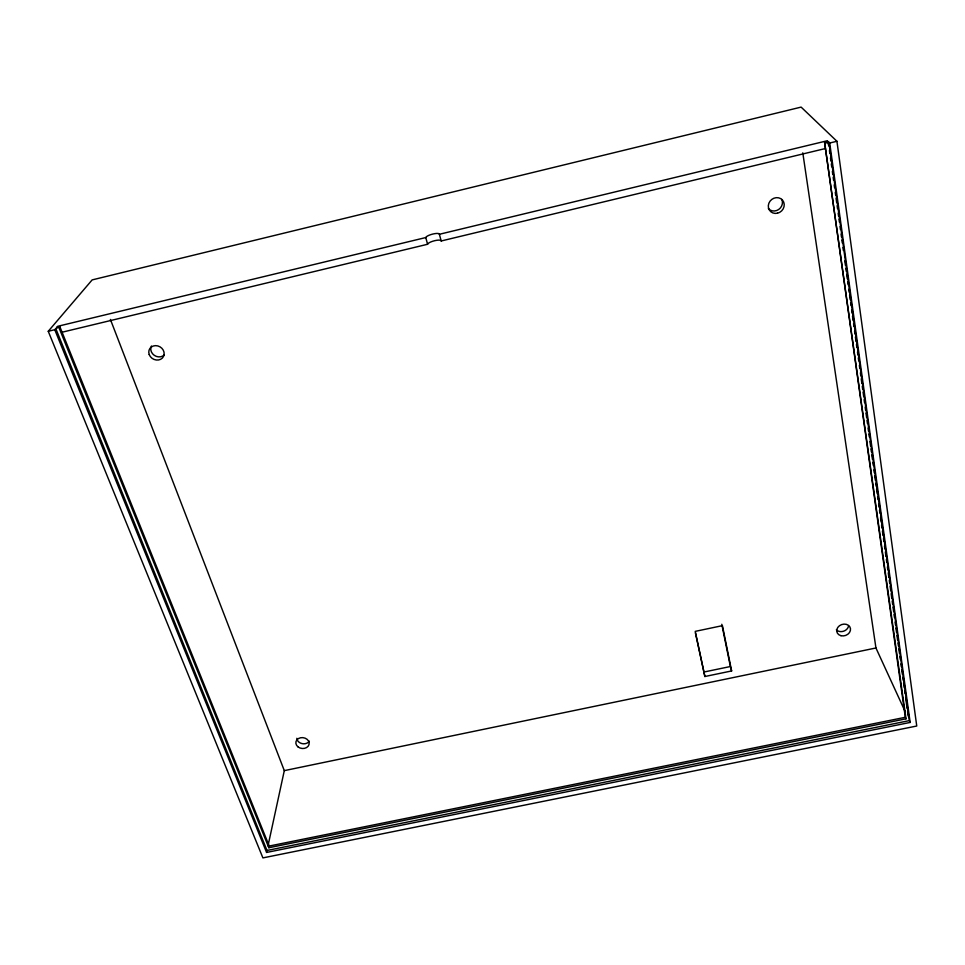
<?xml version="1.0" encoding="UTF-8"?>
<svg xmlns="http://www.w3.org/2000/svg" width="965" height="965" viewBox="0 0 965 965"><rect width="100%" height="100%" fill="white"/><g stroke="black" fill="none" stroke-linecap="round" stroke-linejoin="round"><path stroke-width="1.45" d="M828.187 141.529L824.593 142.398L906.014 718.828L268.849 847.74L269.223 846.052L59.866 326.725L56.621 327.509L57.623 326.327L425.77 237.559A7.045 1.773 -15.1 0 1 432.839 234.037A7.045 1.773 -15.1 0 1 439.377 234.278L827.379 140.733L828.814 146.005M825.28 143.073L828.887 142.205L829.707 143.013L910.152 722.435L266.581 852.445L267.016 850.467L55.765 328.534L59.866 326.725M268.005 845.883L284.301 770.637L110.408 319.451M48.25 331.284L92.158 279.898L801.119 107.103L836.932 141.276L916.75 726.018L262.902 857.897L48.25 331.284L54.764 329.716L55.765 328.534M829.707 143.013L836.932 141.276M61.651 332.322L427.592 244.266A7.02 1.797 -15.1 0 1 434.648 240.707A7.02 1.797 -15.1 0 1 441.186 240.985L825.449 148.526M703.787 672.062L730.384 666.525L731.627 670.952L704.884 676.513L695.415 632.895M284.301 770.637L875.943 647.985L904.844 710.879M269.223 846.052L905.315 717.297L906.014 718.828M267.016 850.467L909.32 720.626L910.152 722.435M59.01 327.75L268.849 847.74M54.764 329.716L266.581 852.445M425.77 237.559L427.592 244.266M439.377 234.278L441.186 240.985M704.884 676.513L695.234 631.375L722.423 625.646L731.627 670.952M721.796 624.295L730.384 666.525M802.796 152.832L875.943 647.985M824.593 142.398L905.315 717.297M828.887 142.205L909.32 720.626M829.442 150.48L829.852 153.459M830.479 157.946L830.889 160.926M831.311 163.917L831.721 166.897M832.349 171.372L832.759 174.363M833.181 177.343L833.591 180.322M834.218 184.81L834.629 187.789M835.256 192.264L835.666 195.256M836.088 198.235L836.703 202.71M837.125 205.702L837.536 208.681M838.163 213.156L838.585 216.148M838.995 219.127L839.405 222.119M840.033 226.594L840.455 229.573M841.07 234.049L841.492 237.04M841.902 240.02L842.324 243.011M842.94 247.486L843.362 250.466M844.809 260.912L845.437 265.399M845.847 268.379L846.269 271.37M846.679 274.35L847.306 278.825M847.728 281.816L848.139 284.796M848.766 289.271L849.176 292.262M849.598 295.242L850.213 299.717M850.635 302.708L851.046 305.688M851.673 310.163L852.083 313.155M852.505 316.134L853.12 320.609M853.543 323.601L853.953 326.58M854.58 331.055L855.002 334.047M855.412 337.026L856.039 341.501M856.45 344.493L856.872 347.472M857.487 351.96L857.909 354.939M858.319 357.919L858.741 360.91M859.357 365.385L859.779 368.365M860.394 372.852L860.816 375.831M861.226 378.823L861.854 383.298M862.264 386.277L862.686 389.269M863.096 392.248L863.723 396.724M864.145 399.715L864.556 402.695M865.183 407.17L865.593 410.161M866.015 413.141L866.63 417.616M867.053 420.607L867.463 423.587M868.09 428.062L868.5 431.053M868.922 434.033L869.332 437.024M869.96 441.5L870.587 445.975M870.997 448.954L871.407 451.946M871.829 454.925L872.457 459.412M872.867 462.392L873.289 465.371M873.904 469.858L874.326 472.838M874.736 475.817L875.364 480.305M875.774 483.284L876.196 486.276M876.606 489.255L877.233 493.73M877.643 496.722L878.066 499.701M878.681 504.176L879.103 507.168M879.513 510.147L879.935 513.139M880.562 517.614L881.178 522.089M881.6 525.069L882.01 528.06M882.432 531.039L883.047 535.515M883.47 538.506L883.88 541.486M884.507 545.961L884.917 548.952M885.339 551.932L885.954 556.407M886.377 559.398L886.787 562.378M887.414 566.865L887.824 569.845M888.246 572.824L888.874 577.311M889.284 580.291L889.706 583.27M890.116 586.262L890.743 590.737M891.153 593.728L891.781 598.204M892.191 601.183L892.613 604.174M893.023 607.154L893.65 611.629M894.06 614.621L894.483 617.6M895.098 622.075L895.52 625.067M895.93 628.046L896.557 632.521M896.968 635.513L897.595 639.988M898.017 642.967L898.427 645.959M898.849 648.938L899.464 653.414M899.887 656.405L900.297 659.385M900.924 663.86L901.334 666.851M901.756 669.831L902.372 674.318M902.794 677.297L903.204 680.277M903.626 683.268L904.241 687.743M904.663 690.723L905.074 693.714M905.701 698.19L907.16 708.636M907.57 711.627L908.198 716.102M309.331 741.18A6.659 5.416 7.9 0 1 302.009 743.605A6.659 5.416 7.9 0 1 296.834 738.297M848.585 625.851A6.972 5.766 -17.9 0 1 843.567 631.219A6.972 5.766 -17.9 0 1 836.353 629.831M781.807 199.405A8.227 7.539 -42.1 0 1 778.659 209.502A8.227 7.539 -42.1 0 1 768.381 208.609M164.267 354.915A7.877 6.96 29.3 0 1 154.279 355.325A7.877 6.96 29.3 0 1 151.457 346.013M149.213 354.565A7.925 6.996 29.2 0 0 162.361 358.075A7.925 6.996 29.2 0 0 157.826 345.928A7.925 6.996 29.2 0 0 149.213 354.565M840.973 635.694A7.008 5.778 -17.8 0 0 850.467 628.601A7.008 5.778 -17.8 0 0 839.417 625.754A7.008 5.778 -17.8 0 0 840.973 635.694M297.98 746.862A6.695 5.44 7.8 0 0 309.017 744.582A6.695 5.44 7.8 0 0 300.537 737.767A6.695 5.44 7.8 0 0 297.98 746.862M777.464 213.217A8.275 7.587 -41.9 0 0 782.494 200.093A8.275 7.587 -41.9 0 0 768.84 203.313A8.275 7.587 -41.9 0 0 777.464 213.217"/></g></svg>
